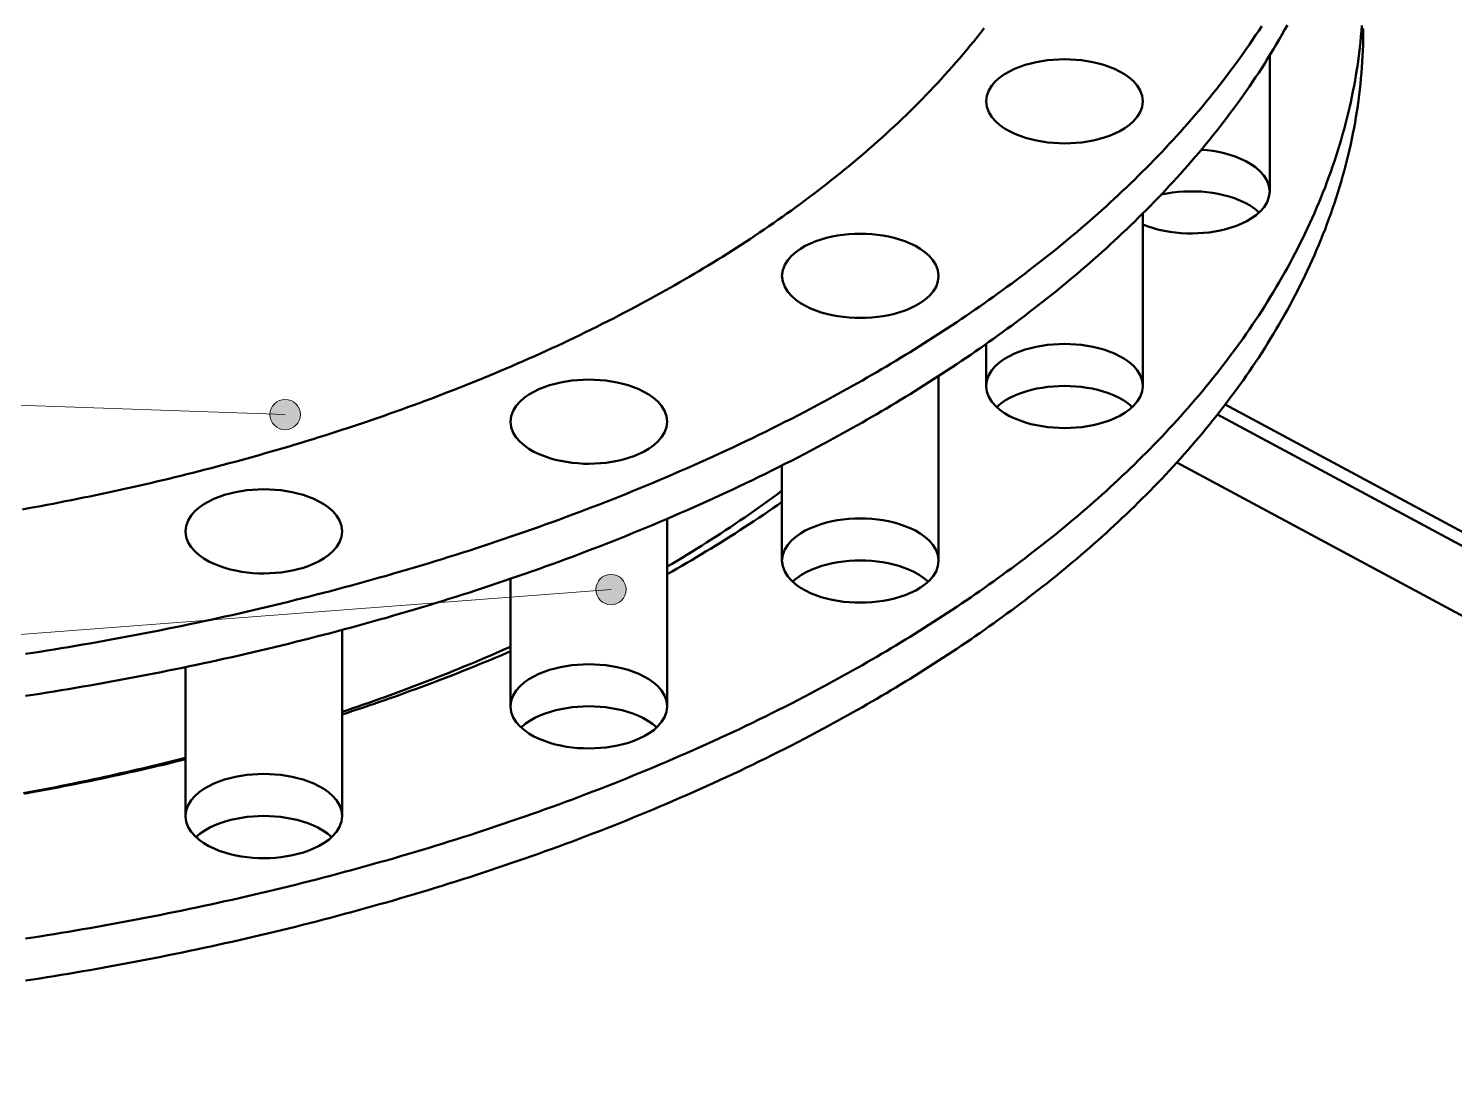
# Model space of a CAD drawing. Header units: millimetres. Extents: x 0 to 841, y 0 to 594.
# Drawn here: x 343.4 to 409.2, y 253.1 to 302 of the extents above; entities that cross this region are included whole.
import ezdxf

# ---------------------------------------------------------------- set-up
doc = ezdxf.new("R2010")
doc.units = ezdxf.units.MM
for name, color, linetype, lineweight in [('ACH', 7, 'CONTINUOUS', 13), ('COTA', 7, 'CONTINUOUS', 18), ('VIS', 7, 'CONTINUOUS', 50)]:
    doc.layers.add(name, color=color, linetype=linetype, lineweight=lineweight)

msp = doc.modelspace()

# ---------------------------------------------------------------- hatches: boundary and pattern name
at = {"layer": 'ACH'}
h = msp.add_hatch(color=7, dxfattribs=at)
h.dxf.hatch_style = 1
h.paths.add_polyline_path([(355.981, 284.252), (355.847, 284.664), (355.497, 284.918), (355.065, 284.918), (354.715, 284.664), (354.581, 284.252), (354.715, 283.841), (355.065, 283.587), (355.497, 283.587), (355.847, 283.841)])
h = msp.add_hatch(color=7, dxfattribs=at)
h.dxf.hatch_style = 1
h.paths.add_polyline_path([(371.007, 276.185), (370.873, 276.596), (370.523, 276.851), (370.091, 276.851), (369.741, 276.596), (369.607, 276.185), (369.741, 275.774), (370.091, 275.519), (370.523, 275.519), (370.873, 275.774)])

# ---------------------------------------------------------------- linework, layer by layer
at = {"layer": 'COTA'}
for p, q in [((355.281, 284.252), (73.998, 294.145)), ((370.307, 276.185), (73.988, 253.637))]:
    msp.add_line(p, q, dxfattribs=at)
for centre in [(355.281, 284.252), (370.307, 276.185)]:
    msp.add_circle(centre, 0.7, dxfattribs=at)
at = {"layer": 'VIS'}
for points in [[(371.69, 289.355), (371.914, 289.476), (372.139, 289.598), (372.363, 289.721), (372.586, 289.845), (372.809, 289.969), (373.032, 290.095), (373.254, 290.221), (373.476, 290.348), (373.697, 290.476), (373.917, 290.605), (374.138, 290.734), (374.357, 290.865), (374.576, 290.996), (374.795, 291.129), (375.013, 291.262), (375.23, 291.396), (375.447, 291.531), (375.664, 291.667), (375.88, 291.803), (376.095, 291.941), (376.309, 292.08), (376.523, 292.219), (376.737, 292.36), (376.95, 292.501), (377.162, 292.643), (377.374, 292.786), (377.584, 292.93), (377.795, 293.076), (378.004, 293.222), (378.213, 293.369), (378.422, 293.517), (378.629, 293.665), (378.836, 293.815), (379.042, 293.966), (379.248, 294.118), (379.452, 294.271), (379.656, 294.425), (379.86, 294.58), (380.062, 294.736), (380.264, 294.892), (380.465, 295.05), (380.665, 295.209), (380.864, 295.369), (381.062, 295.53), (381.26, 295.692), (381.456, 295.855), (381.652, 296.019), (381.847, 296.185), (382.041, 296.351), (382.234, 296.518), (382.426, 296.686), (382.618, 296.856), (382.808, 297.026), (382.997, 297.198), (383.185, 297.371), (383.373, 297.545), (383.559, 297.72), (383.744, 297.896), (383.928, 298.073), (384.111, 298.251), (384.293, 298.43), (384.474, 298.611), (384.653, 298.793), (384.832, 298.975), (385.009, 299.159), (385.185, 299.344), (385.36, 299.531), (385.534, 299.718), (385.706, 299.907), (385.877, 300.096), (386.047, 300.287), (386.216, 300.479), (386.383, 300.673), (386.549, 300.867), (386.713, 301.063), (386.876, 301.259), (387.037, 301.457), (387.198, 301.656), (387.356, 301.857), (387.513, 302.058)], [(371.69, 289.355), (371.914, 289.476), (372.139, 289.598), (372.363, 289.721), (372.586, 289.845), (372.809, 289.969), (373.032, 290.095), (373.254, 290.221), (373.476, 290.348), (373.697, 290.476), (373.917, 290.605), (374.138, 290.734), (374.357, 290.865), (374.576, 290.996), (374.795, 291.129), (375.013, 291.262), (375.23, 291.396), (375.447, 291.531), (375.664, 291.667), (375.88, 291.803), (376.095, 291.941), (376.309, 292.08), (376.523, 292.219), (376.737, 292.36), (376.95, 292.501), (377.162, 292.643), (377.374, 292.786), (377.584, 292.93), (377.795, 293.076), (378.004, 293.222), (378.213, 293.369), (378.422, 293.517), (378.629, 293.665), (378.836, 293.815), (379.042, 293.966), (379.248, 294.118), (379.452, 294.271), (379.656, 294.425), (379.86, 294.58), (380.062, 294.736), (380.264, 294.892), (380.465, 295.05), (380.665, 295.209), (380.864, 295.369), (381.062, 295.53), (381.26, 295.692), (381.456, 295.855), (381.652, 296.019), (381.847, 296.185), (382.041, 296.351), (382.234, 296.518), (382.426, 296.686), (382.618, 296.856), (382.808, 297.026), (382.997, 297.198), (383.185, 297.371), (383.373, 297.545), (383.559, 297.72), (383.744, 297.896), (383.928, 298.073), (384.111, 298.251), (384.293, 298.43), (384.474, 298.611), (384.653, 298.793), (384.832, 298.975), (385.009, 299.159), (385.185, 299.344), (385.36, 299.531), (385.534, 299.718), (385.706, 299.907), (385.877, 300.096), (386.047, 300.287), (386.216, 300.479), (386.383, 300.673), (386.549, 300.867), (386.713, 301.063), (386.876, 301.259), (387.037, 301.457), (387.198, 301.656), (387.356, 301.857), (387.513, 302.058)], [(380.104, 282.901), (380.33, 283.022), (380.555, 283.144), (380.779, 283.267), (381.004, 283.391), (381.228, 283.515), (381.451, 283.641), (381.674, 283.766), (381.897, 283.893), (382.119, 284.02), (382.341, 284.148), (382.563, 284.277), (382.784, 284.407), (383.004, 284.537), (383.224, 284.668), (383.444, 284.8), (383.663, 284.932), (383.882, 285.065), (384.1, 285.199), (384.318, 285.334), (384.535, 285.47), (384.752, 285.606), (384.969, 285.743), (385.185, 285.881), (385.4, 286.02), (385.615, 286.16), (385.829, 286.3), (386.043, 286.441), (386.256, 286.583), (386.469, 286.726), (386.681, 286.869), (386.893, 287.013), (387.104, 287.159), (387.314, 287.304), (387.524, 287.451), (387.734, 287.599), (387.942, 287.747), (388.15, 287.897), (388.358, 288.047), (388.565, 288.198), (388.771, 288.35), (388.977, 288.502), (389.182, 288.656), (389.386, 288.81), (389.59, 288.966), (389.793, 289.122), (389.996, 289.279), (390.197, 289.437), (390.398, 289.595), (390.599, 289.755), (390.798, 289.916), (390.997, 290.077), (391.195, 290.239), (391.393, 290.403), (391.589, 290.567), (391.785, 290.732), (391.98, 290.898), (392.175, 291.065), (392.368, 291.233), (392.561, 291.401), (392.753, 291.571), (392.944, 291.742), (393.134, 291.913), (393.323, 292.086), (393.512, 292.259), (393.7, 292.434), (393.886, 292.609), (394.072, 292.785), (394.257, 292.963), (394.441, 293.141), (394.624, 293.32), (394.806, 293.5), (394.987, 293.682), (395.167, 293.864), (395.346, 294.047), (395.524, 294.231), (395.701, 294.416), (395.877, 294.602), (396.052, 294.789), (396.226, 294.977), (396.399, 295.167), (396.571, 295.357), (396.741, 295.548), (396.911, 295.74), (397.079, 295.933), (397.246, 296.127), (397.412, 296.322), (397.577, 296.519), (397.74, 296.716), (397.902, 296.914), (398.063, 297.113), (398.223, 297.314), (398.381, 297.515), (398.538, 297.717), (398.694, 297.921), (398.849, 298.125), (399.002, 298.331), (399.153, 298.537), (399.303, 298.745), (399.452, 298.953), (399.599, 299.163), (399.745, 299.373), (399.89, 299.585), (400.032, 299.798), (400.174, 300.011), (400.313, 300.226), (400.452, 300.442), (400.588, 300.659), (400.723, 300.876), (400.856, 301.095), (400.988, 301.315), (401.118, 301.536), (401.246, 301.757), (401.372, 301.98), (401.497, 302.204)], [(380.104, 271.714), (380.33, 271.835), (380.555, 271.958), (380.779, 272.081), (381.004, 272.204), (381.228, 272.329), (381.451, 272.454), (381.674, 272.58), (381.897, 272.706), (382.119, 272.833), (382.341, 272.961), (382.563, 273.09), (382.784, 273.22), (383.004, 273.35), (383.224, 273.481), (383.444, 273.613), (383.663, 273.745), (383.882, 273.879), (384.1, 274.013), (384.318, 274.147), (384.535, 274.283), (384.752, 274.419), (384.969, 274.557), (385.185, 274.695), (385.4, 274.833), (385.615, 274.973), (385.829, 275.113), (386.043, 275.254), (386.256, 275.396), (386.469, 275.539), (386.681, 275.682), (386.893, 275.827), (387.104, 275.972), (387.314, 276.118), (387.524, 276.265), (387.734, 276.412), (387.942, 276.561), (388.15, 276.71), (388.358, 276.86), (388.565, 277.011), (388.771, 277.163), (388.977, 277.316), (389.182, 277.469), (389.386, 277.623), (389.59, 277.779), (389.793, 277.935), (389.996, 278.092), (390.197, 278.25), (390.398, 278.409), (390.599, 278.568), (390.798, 278.729), (390.997, 278.89), (391.195, 279.053), (391.393, 279.216), (391.589, 279.38), (391.785, 279.545), (391.98, 279.711), (392.175, 279.878), (392.368, 280.046), (392.561, 280.215), (392.753, 280.384), (392.944, 280.555), (393.134, 280.727), (393.323, 280.899), (393.512, 281.072), (393.7, 281.247), (393.886, 281.422), (394.072, 281.599), (394.257, 281.776), (394.441, 281.954), (394.624, 282.133), (394.806, 282.314), (394.987, 282.495), (395.167, 282.677), (395.346, 282.86), (395.524, 283.044), (395.701, 283.229), (395.877, 283.415), (396.052, 283.603), (396.226, 283.791), (396.399, 283.98), (396.571, 284.17), (396.741, 284.361), (396.911, 284.553), (397.079, 284.746), (397.246, 284.94), (397.412, 285.136), (397.577, 285.332), (397.74, 285.529), (397.902, 285.727), (398.063, 285.927), (398.223, 286.127), (398.381, 286.328), (398.538, 286.531), (398.694, 286.734), (398.849, 286.938), (399.002, 287.144), (399.153, 287.35), (399.303, 287.558), (399.452, 287.766), (399.599, 287.976), (399.745, 288.187), (399.89, 288.398), (400.032, 288.611), (400.174, 288.825), (400.313, 289.039), (400.452, 289.255), (400.588, 289.472), (400.723, 289.689), (400.856, 289.908), (400.988, 290.128), (401.118, 290.349), (401.246, 290.571), (401.372, 290.793), (401.497, 291.017), (401.62, 291.242), (401.741, 291.468), (401.86, 291.694), (401.978, 291.922), (402.093, 292.151), (402.207, 292.38), (402.318, 292.611), (402.428, 292.842), (402.536, 293.075), (402.642, 293.308), (402.745, 293.542), (402.847, 293.777), (402.947, 294.013), (403.044, 294.25), (403.14, 294.488), (403.233, 294.727), (403.324, 294.966), (403.413, 295.206), (403.5, 295.447), (403.584, 295.689), (403.667, 295.932), (403.746, 296.175), (403.824, 296.419), (403.9, 296.664), (403.973, 296.909), (404.043, 297.156), (404.112, 297.403), (404.177, 297.65), (404.241, 297.898), (404.302, 298.147), (404.361, 298.396), (404.417, 298.646), (404.47, 298.897), (404.521, 299.148), (404.57, 299.399), (404.616, 299.651), (404.66, 299.904), (404.701, 300.157), (404.739, 300.41), (404.775, 300.664), (404.808, 300.918), (404.839, 301.172), (404.866, 301.426), (404.892, 301.681), (404.914, 301.937), (404.934, 302.192)], [(380.104, 284.837), (380.33, 284.958), (380.555, 285.081), (380.779, 285.204), (381.004, 285.327), (381.228, 285.452), (381.451, 285.577), (381.674, 285.703), (381.897, 285.829), (382.119, 285.956), (382.341, 286.084), (382.563, 286.213), (382.784, 286.343), (383.004, 286.473), (383.224, 286.604), (383.444, 286.736), (383.663, 286.868), (383.882, 287.002), (384.1, 287.136), (384.318, 287.27), (384.535, 287.406), (384.752, 287.542), (384.969, 287.68), (385.185, 287.817), (385.4, 287.956), (385.615, 288.096), (385.829, 288.236), (386.043, 288.377), (386.256, 288.519), (386.469, 288.662), (386.681, 288.805), (386.893, 288.95), (387.104, 289.095), (387.314, 289.241), (387.524, 289.387), (387.734, 289.535), (387.942, 289.684), (388.15, 289.833), (388.358, 289.983), (388.565, 290.134), (388.771, 290.286), (388.977, 290.438), (389.182, 290.592), (389.386, 290.746), (389.59, 290.902), (389.793, 291.058), (389.996, 291.215), (390.197, 291.373), (390.398, 291.532), (390.599, 291.691), (390.798, 291.852), (390.997, 292.013), (391.195, 292.176), (391.393, 292.339), (391.589, 292.503), (391.785, 292.668), (391.98, 292.834), (392.175, 293.001), (392.368, 293.169), (392.561, 293.338), (392.753, 293.507), (392.944, 293.678), (393.134, 293.849), (393.323, 294.022), (393.512, 294.195), (393.7, 294.37), (393.886, 294.545), (394.072, 294.722), (394.257, 294.899), (394.441, 295.077), (394.624, 295.256), (394.806, 295.437), (394.987, 295.618), (395.167, 295.8), (395.346, 295.983), (395.524, 296.167), (395.701, 296.352), (395.877, 296.538), (396.052, 296.725), (396.226, 296.914), (396.399, 297.103), (396.571, 297.293), (396.741, 297.484), (396.911, 297.676), (397.079, 297.869), (397.246, 298.063), (397.412, 298.259), (397.577, 298.455), (397.74, 298.652), (397.902, 298.85), (398.063, 299.05), (398.223, 299.25), (398.381, 299.451), (398.538, 299.654), (398.694, 299.857), (398.849, 300.061), (399.002, 300.267), (399.153, 300.473), (399.303, 300.681), (399.452, 300.889), (399.599, 301.099), (399.745, 301.31), (399.89, 301.521), (400.032, 301.734), (400.174, 301.948), (400.313, 302.162)], [(380.104, 269.778), (380.33, 269.899), (380.555, 270.021), (380.779, 270.144), (381.004, 270.268), (381.228, 270.392), (381.451, 270.518), (381.674, 270.643), (381.897, 270.77), (382.119, 270.897), (382.341, 271.025), (382.563, 271.154), (382.784, 271.284), (383.004, 271.414), (383.224, 271.545), (383.444, 271.677), (383.663, 271.809), (383.882, 271.942), (384.1, 272.077), (384.318, 272.211), (384.535, 272.347), (384.752, 272.483), (384.969, 272.62), (385.185, 272.758), (385.4, 272.897), (385.615, 273.037), (385.829, 273.177), (386.043, 273.318), (386.256, 273.46), (386.469, 273.603), (386.681, 273.746), (386.893, 273.89), (387.104, 274.036), (387.314, 274.182), (387.524, 274.328), (387.734, 274.476), (387.942, 274.624), (388.15, 274.774), (388.358, 274.924), (388.565, 275.075), (388.771, 275.227), (388.977, 275.379), (389.182, 275.533), (389.386, 275.687), (389.59, 275.843), (389.793, 275.999), (389.996, 276.156), (390.197, 276.314), (390.398, 276.472), (390.599, 276.632), (390.798, 276.793), (390.997, 276.954), (391.195, 277.116), (391.393, 277.28), (391.589, 277.444), (391.785, 277.609), (391.98, 277.775), (392.175, 277.942), (392.368, 278.11), (392.561, 278.278), (392.753, 278.448), (392.944, 278.619), (393.134, 278.79), (393.323, 278.963), (393.512, 279.136), (393.7, 279.311), (393.886, 279.486), (394.072, 279.662), (394.257, 279.84), (394.441, 280.018), (394.624, 280.197), (394.806, 280.377), (394.987, 280.559), (395.167, 280.741), (395.346, 280.924), (395.524, 281.108), (395.701, 281.293), (395.877, 281.479), (396.052, 281.666), (396.226, 281.854), (396.399, 282.044), (396.571, 282.234), (396.741, 282.425), (396.911, 282.617), (397.079, 282.81), (397.246, 283.004), (397.412, 283.199), (397.577, 283.396), (397.74, 283.593), (397.902, 283.791), (398.063, 283.99), (398.223, 284.191), (398.381, 284.392), (398.538, 284.594), (398.694, 284.798), (398.849, 285.002), (399.002, 285.208), (399.153, 285.414), (399.303, 285.622), (399.452, 285.83), (399.599, 286.04), (399.745, 286.25), (399.89, 286.462), (400.032, 286.675), (400.174, 286.888), (400.313, 287.103), (400.452, 287.319), (400.588, 287.536), (400.723, 287.753), (400.856, 287.972), (400.988, 288.192), (401.118, 288.413), (401.246, 288.634), (401.372, 288.857), (401.497, 289.081), (401.62, 289.306), (401.741, 289.532), (401.86, 289.758), (401.978, 289.986), (402.093, 290.215), (402.207, 290.444), (402.318, 290.675), (402.428, 290.906), (402.536, 291.139), (402.642, 291.372), (402.745, 291.606), (402.847, 291.841), (402.947, 292.077), (403.044, 292.314), (403.14, 292.552), (403.233, 292.79), (403.324, 293.03), (403.413, 293.27), (403.5, 293.511), (403.584, 293.753), (403.667, 293.995), (403.746, 294.239), (403.824, 294.483), (403.9, 294.728), (403.973, 294.973), (404.043, 295.219), (404.112, 295.466), (404.177, 295.714), (404.241, 295.962), (404.302, 296.211), (404.361, 296.46), (404.417, 296.71), (404.47, 296.961), (404.521, 297.212), (404.57, 297.463), (404.616, 297.715), (404.66, 297.968), (404.701, 298.22), (404.739, 298.474), (404.775, 298.727), (404.808, 298.981), (404.839, 299.236), (404.866, 299.49), (404.892, 299.745), (404.914, 300), (404.934, 300.256), (404.952, 300.511), (404.967, 300.767), (404.979, 301.023), (404.988, 301.279), (404.995, 301.535), (404.999, 301.791), (405, 302.047)], [(387.609, 298.692), (387.642, 298.951), (387.734, 299.197), (387.872, 299.419), (388.045, 299.616), (388.242, 299.789), (388.457, 299.94), (388.683, 300.072), (388.919, 300.186), (389.162, 300.285), (389.411, 300.37), (389.663, 300.441), (389.919, 300.501), (390.177, 300.548), (390.436, 300.585), (390.697, 300.611), (390.959, 300.626), (391.222, 300.631), (391.484, 300.626), (391.746, 300.611), (392.007, 300.585), (392.267, 300.548), (392.525, 300.501), (392.78, 300.441), (393.033, 300.37), (393.281, 300.285), (393.524, 300.186), (393.76, 300.072), (393.987, 299.94), (394.201, 299.789), (394.398, 299.616), (394.571, 299.419), (394.71, 299.197), (394.802, 298.951), (394.834, 298.692)], [(394.834, 298.692), (394.802, 298.951), (394.71, 299.197), (394.571, 299.419), (394.398, 299.616), (394.201, 299.789), (393.987, 299.94), (393.76, 300.072), (393.524, 300.186), (393.281, 300.285), (393.033, 300.37), (392.78, 300.441), (392.525, 300.501), (392.267, 300.548), (392.007, 300.585), (391.746, 300.611), (391.484, 300.626), (391.222, 300.631), (390.959, 300.626), (390.697, 300.611), (390.436, 300.585), (390.177, 300.548), (389.919, 300.501), (389.663, 300.441), (389.411, 300.37), (389.162, 300.285), (388.919, 300.186), (388.683, 300.072), (388.457, 299.94), (388.242, 299.789), (388.045, 299.616), (387.872, 299.419), (387.734, 299.197), (387.642, 298.951), (387.609, 298.692)], [(400.681, 300.807), (400.681, 294.539)], [(393.776, 297.32), (393.54, 297.204), (393.297, 297.104), (393.048, 297.018), (392.795, 296.946), (392.539, 296.886), (392.281, 296.837), (392.02, 296.8), (391.759, 296.774), (391.496, 296.758), (391.233, 296.752), (390.97, 296.757), (390.708, 296.772), (390.446, 296.797), (390.185, 296.834), (389.927, 296.881), (389.67, 296.94), (389.417, 297.012), (389.168, 297.096), (388.924, 297.195), (388.688, 297.309), (388.46, 297.441), (388.245, 297.593), (388.047, 297.766), (387.874, 297.963), (387.734, 298.186), (387.642, 298.431), (387.609, 298.692)], [(387.609, 298.692), (387.642, 298.431), (387.734, 298.186), (387.874, 297.963), (388.047, 297.766), (388.245, 297.593), (388.46, 297.441), (388.688, 297.309), (388.924, 297.195), (389.168, 297.096), (389.417, 297.012), (389.67, 296.94), (389.927, 296.881), (390.185, 296.834), (390.446, 296.797), (390.708, 296.772), (390.97, 296.757), (391.233, 296.752), (391.496, 296.758), (391.759, 296.774), (392.02, 296.8), (392.281, 296.837), (392.539, 296.886), (392.795, 296.946), (393.048, 297.018), (393.297, 297.104), (393.54, 297.204), (393.776, 297.32)], [(394.834, 298.692), (394.802, 298.435), (394.712, 298.192), (394.575, 297.971), (394.405, 297.775), (394.211, 297.603), (394, 297.452), (393.776, 297.32)], [(393.776, 297.32), (394, 297.452), (394.211, 297.603), (394.405, 297.775), (394.575, 297.971), (394.712, 298.192), (394.802, 298.435), (394.834, 298.692)], [(394.834, 298.692), (394.834, 298.692)], [(397.53, 296.463), (397.796, 296.439), (398.06, 296.404), (398.322, 296.358), (398.582, 296.3), (398.839, 296.23), (399.092, 296.146), (399.34, 296.047), (399.581, 295.933), (399.812, 295.801), (400.031, 295.649), (400.232, 295.475), (400.41, 295.276), (400.552, 295.052), (400.647, 294.803), (400.681, 294.539)], [(395.68, 294.394), (395.939, 294.446), (396.199, 294.486), (396.461, 294.515), (396.724, 294.534), (396.988, 294.542), (397.251, 294.54), (397.515, 294.528), (397.777, 294.505), (398.039, 294.471), (398.299, 294.427), (398.556, 294.37), (398.811, 294.302), (399.062, 294.221), (399.307, 294.125), (399.546, 294.014), (399.777, 293.886), (399.996, 293.74), (400.198, 293.571)], [(400.681, 294.539), (400.649, 294.282), (400.558, 294.039), (400.422, 293.819), (400.252, 293.623), (400.058, 293.45), (399.846, 293.3), (399.622, 293.168)], [(394.834, 293.528), (394.834, 285.569)], [(399.622, 293.168), (399.39, 293.053), (399.15, 292.954), (398.905, 292.869), (398.656, 292.797), (398.403, 292.737), (398.149, 292.689), (397.892, 292.651), (397.634, 292.624), (397.375, 292.607), (397.116, 292.6), (396.857, 292.603), (396.597, 292.616), (396.339, 292.64), (396.082, 292.673), (395.826, 292.718), (395.573, 292.774), (395.323, 292.841), (395.076, 292.921), (394.834, 293.015)], [(378.191, 290.645), (378.224, 290.904), (378.316, 291.149), (378.455, 291.372), (378.628, 291.569), (378.825, 291.742), (379.039, 291.893), (379.266, 292.025), (379.502, 292.139), (379.745, 292.238), (379.993, 292.323), (380.245, 292.394), (380.501, 292.454), (380.759, 292.501), (381.019, 292.538), (381.28, 292.564), (381.541, 292.579), (381.804, 292.584), (382.066, 292.579), (382.328, 292.564), (382.589, 292.538), (382.849, 292.501), (383.107, 292.454), (383.362, 292.394), (383.615, 292.323), (383.863, 292.238), (384.106, 292.139), (384.342, 292.025), (384.569, 291.893), (384.783, 291.742), (384.98, 291.569), (385.153, 291.372), (385.292, 291.149), (385.384, 290.904), (385.416, 290.645)], [(385.416, 290.645), (385.384, 290.904), (385.292, 291.149), (385.153, 291.372), (384.98, 291.569), (384.783, 291.742), (384.569, 291.893), (384.342, 292.025), (384.106, 292.139), (383.863, 292.238), (383.615, 292.323), (383.362, 292.394), (383.107, 292.454), (382.849, 292.501), (382.589, 292.538), (382.328, 292.564), (382.066, 292.579), (381.804, 292.584), (381.541, 292.579), (381.28, 292.564), (381.019, 292.538), (380.759, 292.501), (380.501, 292.454), (380.245, 292.394), (379.993, 292.323), (379.745, 292.238), (379.502, 292.139), (379.266, 292.025), (379.039, 291.893), (378.825, 291.742), (378.628, 291.569), (378.455, 291.372), (378.316, 291.149), (378.224, 290.904), (378.191, 290.645)], [(384.358, 289.273), (384.122, 289.157), (383.879, 289.057), (383.63, 288.971), (383.378, 288.899), (383.121, 288.839), (382.863, 288.79), (382.603, 288.753), (382.341, 288.727), (382.078, 288.711), (381.815, 288.705), (381.552, 288.71), (381.29, 288.725), (381.028, 288.75), (380.767, 288.787), (380.509, 288.834), (380.252, 288.893), (379.999, 288.964), (379.75, 289.049), (379.507, 289.148), (379.27, 289.262), (379.042, 289.394), (378.827, 289.545), (378.63, 289.719), (378.456, 289.916), (378.316, 290.139), (378.224, 290.384), (378.191, 290.645)], [(378.191, 290.645), (378.224, 290.384), (378.316, 290.139), (378.456, 289.916), (378.63, 289.719), (378.827, 289.545), (379.042, 289.394), (379.27, 289.262), (379.507, 289.148), (379.75, 289.049), (379.999, 288.964), (380.252, 288.893), (380.509, 288.834), (380.767, 288.787), (381.028, 288.75), (381.29, 288.725), (381.552, 288.71), (381.815, 288.705), (382.078, 288.711), (382.341, 288.727), (382.603, 288.753), (382.863, 288.79), (383.121, 288.839), (383.378, 288.899), (383.63, 288.971), (383.879, 289.057), (384.122, 289.157), (384.358, 289.273)], [(385.416, 290.645), (385.384, 290.387), (385.294, 290.144), (385.158, 289.924), (384.987, 289.728), (384.793, 289.556), (384.582, 289.405), (384.358, 289.273)], [(384.358, 289.273), (384.582, 289.405), (384.793, 289.556), (384.987, 289.728), (385.158, 289.924), (385.294, 290.144), (385.384, 290.387), (385.416, 290.645)], [(385.416, 290.645), (385.416, 290.645)], [(343.163, 279.882), (343.446, 279.933), (343.729, 279.985), (344.012, 280.037), (344.294, 280.09), (344.576, 280.144), (344.859, 280.198), (345.141, 280.254), (345.423, 280.309), (345.704, 280.366), (345.986, 280.423), (346.268, 280.481), (346.549, 280.539), (346.83, 280.599), (347.111, 280.659), (347.392, 280.719), (347.673, 280.78), (347.954, 280.842), (348.234, 280.905), (348.515, 280.969), (348.795, 281.033), (349.075, 281.097), (349.355, 281.163), (349.634, 281.229), (349.914, 281.296), (350.193, 281.364), (350.473, 281.432), (350.752, 281.501), (351.03, 281.571), (351.309, 281.641), (351.587, 281.713), (351.866, 281.785), (352.144, 281.857), (352.422, 281.931), (352.699, 282.005), (352.977, 282.08), (353.254, 282.156), (353.531, 282.232), (353.808, 282.309), (354.085, 282.387), (354.361, 282.466), (354.638, 282.545), (354.914, 282.625), (355.189, 282.706), (355.465, 282.788), (355.74, 282.87), (356.015, 282.953), (356.29, 283.037), (356.565, 283.122), (356.839, 283.208), (357.113, 283.294), (357.387, 283.381), (357.661, 283.469), (357.934, 283.558), (358.208, 283.647), (358.481, 283.737), (358.753, 283.828), (359.025, 283.92), (359.298, 284.013), (359.569, 284.106), (359.841, 284.201), (360.112, 284.296), (360.383, 284.392), (360.654, 284.489), (360.924, 284.586), (361.194, 284.685), (361.464, 284.784), (361.733, 284.884), (362.002, 284.985), (362.271, 285.087), (362.54, 285.189), (362.808, 285.293), (363.076, 285.397), (363.343, 285.503), (363.61, 285.609), (363.877, 285.716), (364.143, 285.824), (364.409, 285.932), (364.675, 286.042), (364.94, 286.152), (365.205, 286.264), (365.47, 286.376), (365.734, 286.489), (365.998, 286.603), (366.261, 286.718), (366.524, 286.834), (366.787, 286.951), (367.049, 287.069), (367.311, 287.188), (367.572, 287.308), (367.833, 287.428), (368.094, 287.55), (368.354, 287.672), (368.613, 287.796), (368.872, 287.92), (369.131, 288.046), (369.389, 288.172), (369.647, 288.299), (369.904, 288.428), (370.16, 288.557), (370.417, 288.688), (370.672, 288.819), (370.927, 288.951), (371.182, 289.085), (371.436, 289.219), (371.69, 289.355)], [(343.163, 279.882), (343.446, 279.933), (343.729, 279.985), (344.012, 280.037), (344.294, 280.09), (344.576, 280.144), (344.859, 280.198), (345.141, 280.254), (345.423, 280.309), (345.704, 280.366), (345.986, 280.423), (346.268, 280.481), (346.549, 280.539), (346.83, 280.599), (347.111, 280.659), (347.392, 280.719), (347.673, 280.78), (347.954, 280.842), (348.234, 280.905), (348.515, 280.969), (348.795, 281.033), (349.075, 281.097), (349.355, 281.163), (349.634, 281.229), (349.914, 281.296), (350.193, 281.364), (350.473, 281.432), (350.752, 281.501), (351.03, 281.571), (351.309, 281.641), (351.587, 281.713), (351.866, 281.785), (352.144, 281.857), (352.422, 281.931), (352.699, 282.005), (352.977, 282.08), (353.254, 282.156), (353.531, 282.232), (353.808, 282.309), (354.085, 282.387), (354.361, 282.466), (354.638, 282.545), (354.914, 282.625), (355.189, 282.706), (355.465, 282.788), (355.74, 282.87), (356.015, 282.953), (356.29, 283.037), (356.565, 283.122), (356.839, 283.208), (357.113, 283.294), (357.387, 283.381), (357.661, 283.469), (357.934, 283.558), (358.208, 283.647), (358.481, 283.737), (358.753, 283.828), (359.025, 283.92), (359.298, 284.013), (359.569, 284.106), (359.841, 284.201), (360.112, 284.296), (360.383, 284.392), (360.654, 284.489), (360.924, 284.586), (361.194, 284.685), (361.464, 284.784), (361.733, 284.884), (362.002, 284.985), (362.271, 285.087), (362.54, 285.189), (362.808, 285.293), (363.076, 285.397), (363.343, 285.503), (363.61, 285.609), (363.877, 285.716), (364.143, 285.824), (364.409, 285.932), (364.675, 286.042), (364.94, 286.152), (365.205, 286.264), (365.47, 286.376), (365.734, 286.489), (365.998, 286.603), (366.261, 286.718), (366.524, 286.834), (366.787, 286.951), (367.049, 287.069), (367.311, 287.188), (367.572, 287.308), (367.833, 287.428), (368.094, 287.55), (368.354, 287.672), (368.613, 287.796), (368.872, 287.92), (369.131, 288.046), (369.389, 288.172), (369.647, 288.299), (369.904, 288.428), (370.16, 288.557), (370.417, 288.688), (370.672, 288.819), (370.927, 288.951), (371.182, 289.085), (371.436, 289.219), (371.69, 289.355)], [(387.609, 287.511), (387.609, 285.569)], [(387.609, 285.569), (387.642, 285.828), (387.734, 286.074), (387.872, 286.296), (388.045, 286.493), (388.242, 286.666), (388.457, 286.817), (388.683, 286.949), (388.919, 287.063), (389.162, 287.162), (389.411, 287.247), (389.663, 287.319), (389.919, 287.378), (390.177, 287.425), (390.436, 287.462), (390.697, 287.488), (390.959, 287.503), (391.222, 287.508), (391.484, 287.503), (391.746, 287.488), (392.007, 287.462), (392.267, 287.425), (392.525, 287.378), (392.78, 287.319), (393.033, 287.247), (393.281, 287.162), (393.524, 287.063), (393.76, 286.949), (393.987, 286.817), (394.201, 286.666), (394.398, 286.493), (394.571, 286.296), (394.71, 286.074), (394.802, 285.828), (394.834, 285.569)], [(365.674, 283.924), (365.707, 284.184), (365.799, 284.429), (365.938, 284.651), (366.111, 284.848), (366.308, 285.021), (366.522, 285.173), (366.749, 285.304), (366.985, 285.419), (367.228, 285.518), (367.476, 285.603), (367.728, 285.674), (367.984, 285.733), (368.242, 285.781), (368.502, 285.817), (368.763, 285.843), (369.025, 285.859), (369.287, 285.864), (369.549, 285.859), (369.811, 285.843), (370.072, 285.817), (370.332, 285.781), (370.59, 285.733), (370.845, 285.674), (371.098, 285.603), (371.346, 285.518), (371.589, 285.419), (371.825, 285.304), (372.052, 285.173), (372.266, 285.021), (372.463, 284.848), (372.636, 284.651), (372.775, 284.429), (372.867, 284.184), (372.899, 283.924)], [(372.899, 283.924), (372.867, 284.184), (372.775, 284.429), (372.636, 284.651), (372.463, 284.848), (372.266, 285.021), (372.052, 285.173), (371.825, 285.304), (371.589, 285.419), (371.346, 285.518), (371.098, 285.603), (370.845, 285.674), (370.59, 285.733), (370.332, 285.781), (370.072, 285.817), (369.811, 285.843), (369.549, 285.859), (369.287, 285.864), (369.025, 285.859), (368.763, 285.843), (368.502, 285.817), (368.242, 285.781), (367.984, 285.733), (367.728, 285.674), (367.476, 285.603), (367.228, 285.518), (366.985, 285.419), (366.749, 285.304), (366.522, 285.173), (366.308, 285.021), (366.111, 284.848), (365.938, 284.651), (365.799, 284.429), (365.707, 284.184), (365.674, 283.924)], [(385.416, 286.031), (385.416, 277.522)], [(393.776, 284.197), (393.54, 284.081), (393.297, 283.981), (393.048, 283.895), (392.795, 283.823), (392.539, 283.763), (392.281, 283.714), (392.02, 283.677), (391.759, 283.651), (391.496, 283.635), (391.233, 283.629), (390.97, 283.634), (390.708, 283.649), (390.446, 283.675), (390.185, 283.711), (389.927, 283.758), (389.67, 283.817), (389.417, 283.889), (389.168, 283.973), (388.924, 284.072), (388.688, 284.186), (388.46, 284.318), (388.245, 284.47), (388.047, 284.643), (387.874, 284.84), (387.734, 285.063), (387.642, 285.308), (387.609, 285.569)], [(388.091, 284.601), (388.289, 284.765), (388.502, 284.909), (388.727, 285.035), (388.96, 285.145), (389.199, 285.24), (389.443, 285.321), (389.691, 285.39), (389.943, 285.447), (390.196, 285.492), (390.451, 285.527), (390.707, 285.552), (390.964, 285.567), (391.222, 285.572), (391.479, 285.567), (391.736, 285.552), (391.992, 285.527), (392.247, 285.492), (392.501, 285.447), (392.752, 285.39), (393, 285.321), (393.244, 285.24), (393.483, 285.145), (393.716, 285.035), (393.941, 284.909), (394.154, 284.765), (394.352, 284.601)], [(394.834, 285.569), (394.802, 285.312), (394.712, 285.069), (394.575, 284.848), (394.405, 284.652), (394.211, 284.48), (394, 284.329), (393.776, 284.197)], [(343.308, 273.22), (343.638, 273.271), (343.968, 273.322), (344.298, 273.375), (344.628, 273.428), (344.958, 273.482), (345.288, 273.537), (345.617, 273.592), (345.947, 273.649), (346.276, 273.706), (346.605, 273.763), (346.934, 273.822), (347.263, 273.881), (347.592, 273.942), (347.92, 274.003), (348.249, 274.064), (348.577, 274.127), (348.905, 274.19), (349.233, 274.254), (349.561, 274.319), (349.889, 274.385), (350.216, 274.451), (350.544, 274.519), (350.871, 274.587), (351.198, 274.655), (351.525, 274.725), (351.852, 274.796), (352.178, 274.867), (352.505, 274.939), (352.831, 275.012), (353.157, 275.086), (353.482, 275.16), (353.808, 275.235), (354.133, 275.312), (354.459, 275.389), (354.784, 275.466), (355.109, 275.545), (355.433, 275.625), (355.758, 275.705), (356.082, 275.786), (356.406, 275.868), (356.73, 275.951), (357.053, 276.035), (357.377, 276.119), (357.7, 276.205), (358.023, 276.291), (358.345, 276.378), (358.668, 276.466), (358.99, 276.555), (359.312, 276.644), (359.634, 276.735), (359.955, 276.826), (360.276, 276.919), (360.597, 277.012), (360.918, 277.106), (361.238, 277.201), (361.558, 277.297), (361.878, 277.394), (362.198, 277.491), (362.517, 277.59), (362.836, 277.689), (363.155, 277.79), (363.474, 277.891), (363.792, 277.993), (364.11, 278.096), (364.427, 278.2), (364.745, 278.305), (365.062, 278.411), (365.378, 278.518), (365.695, 278.626), (366.011, 278.734), (366.327, 278.844), (366.642, 278.955), (366.957, 279.066), (367.272, 279.179), (367.586, 279.292), (367.9, 279.407), (368.214, 279.522), (368.527, 279.639), (368.84, 279.756), (369.153, 279.874), (369.465, 279.994), (369.776, 280.114), (370.088, 280.235), (370.399, 280.358), (370.709, 280.481), (371.02, 280.606), (371.329, 280.731), (371.639, 280.857), (371.948, 280.985), (372.256, 281.113), (372.564, 281.243), (372.872, 281.373), (373.179, 281.505), (373.486, 281.638), (373.792, 281.772), (374.098, 281.906), (374.403, 282.042), (374.708, 282.179), (375.013, 282.317), (375.317, 282.457), (375.62, 282.597), (375.923, 282.738), (376.225, 282.881), (376.527, 283.024), (376.828, 283.169), (377.129, 283.315), (377.429, 283.462), (377.729, 283.61), (378.028, 283.759), (378.326, 283.91), (378.624, 284.061), (378.921, 284.214), (379.218, 284.368), (379.514, 284.523), (379.809, 284.679), (380.104, 284.837)], [(398.277, 284.259), (473.265, 243.998)], [(398.631, 284.714), (473.866, 244.321)], [(371.841, 282.553), (371.605, 282.437), (371.362, 282.337), (371.113, 282.251), (370.861, 282.178), (370.605, 282.118), (370.346, 282.07), (370.086, 282.033), (369.824, 282.006), (369.561, 281.99), (369.298, 281.985), (369.035, 281.989), (368.773, 282.005), (368.511, 282.03), (368.251, 282.066), (367.992, 282.114), (367.736, 282.173), (367.482, 282.244), (367.233, 282.329), (366.99, 282.427), (366.753, 282.542), (366.525, 282.674), (366.31, 282.825), (366.113, 282.998), (365.939, 283.196), (365.799, 283.418), (365.707, 283.664), (365.674, 283.924)], [(365.674, 283.924), (365.707, 283.664), (365.799, 283.418), (365.939, 283.196), (366.113, 282.998), (366.31, 282.825), (366.525, 282.674), (366.753, 282.542), (366.99, 282.427), (367.233, 282.329), (367.482, 282.244), (367.736, 282.173), (367.992, 282.114), (368.251, 282.066), (368.511, 282.03), (368.773, 282.005), (369.035, 281.989), (369.298, 281.985), (369.561, 281.99), (369.824, 282.006), (370.086, 282.033), (370.346, 282.07), (370.605, 282.118), (370.861, 282.178), (371.113, 282.251), (371.362, 282.337), (371.605, 282.437), (371.841, 282.553)], [(365.674, 283.924), (365.674, 283.924)], [(372.899, 283.924), (372.867, 283.667), (372.777, 283.424), (372.641, 283.204), (372.471, 283.008), (372.276, 282.835), (372.065, 282.685), (371.841, 282.553)], [(371.841, 282.553), (372.065, 282.685), (372.276, 282.835), (372.471, 283.008), (372.641, 283.204), (372.777, 283.424), (372.867, 283.667), (372.899, 283.924)], [(372.899, 283.924), (372.899, 283.924)], [(343.308, 271.283), (343.638, 271.334), (343.968, 271.386), (344.298, 271.439), (344.628, 271.492), (344.958, 271.546), (345.288, 271.601), (345.617, 271.656), (345.947, 271.712), (346.276, 271.769), (346.605, 271.827), (346.934, 271.886), (347.263, 271.945), (347.592, 272.005), (347.92, 272.066), (348.249, 272.128), (348.577, 272.191), (348.905, 272.254), (349.233, 272.318), (349.561, 272.383), (349.889, 272.449), (350.216, 272.515), (350.544, 272.582), (350.871, 272.65), (351.198, 272.719), (351.525, 272.789), (351.852, 272.859), (352.178, 272.931), (352.505, 273.003), (352.831, 273.076), (353.157, 273.149), (353.482, 273.224), (353.808, 273.299), (354.133, 273.375), (354.459, 273.452), (354.784, 273.53), (355.109, 273.609), (355.433, 273.688), (355.758, 273.769), (356.082, 273.85), (356.406, 273.932), (356.73, 274.015), (357.053, 274.098), (357.377, 274.183), (357.7, 274.268), (358.023, 274.355), (358.345, 274.442), (358.668, 274.53), (358.99, 274.619), (359.312, 274.708), (359.634, 274.799), (359.955, 274.89), (360.276, 274.983), (360.597, 275.076), (360.918, 275.17), (361.238, 275.265), (361.558, 275.361), (361.878, 275.457), (362.198, 275.555), (362.517, 275.654), (362.836, 275.753), (363.155, 275.853), (363.474, 275.955), (363.792, 276.057), (364.11, 276.16), (364.427, 276.264), (364.745, 276.369), (365.062, 276.475), (365.378, 276.582), (365.695, 276.69), (366.011, 276.798), (366.327, 276.908), (366.642, 277.019), (366.957, 277.13), (367.272, 277.243), (367.586, 277.356), (367.9, 277.471), (368.214, 277.586), (368.527, 277.702), (368.84, 277.82), (369.153, 277.938), (369.465, 278.057), (369.776, 278.178), (370.088, 278.299), (370.399, 278.422), (370.709, 278.545), (371.02, 278.669), (371.329, 278.795), (371.639, 278.921), (371.948, 279.049), (372.256, 279.177), (372.564, 279.307), (372.872, 279.437), (373.179, 279.569), (373.486, 279.702), (373.792, 279.835), (374.098, 279.97), (374.403, 280.106), (374.708, 280.243), (375.013, 280.381), (375.317, 280.52), (375.62, 280.661), (375.923, 280.802), (376.225, 280.945), (376.527, 281.088), (376.828, 281.233), (377.129, 281.379), (377.429, 281.526), (377.729, 281.674), (378.028, 281.823), (378.326, 281.974), (378.624, 282.125), (378.921, 282.278), (379.218, 282.432), (379.514, 282.587), (379.809, 282.743), (380.104, 282.901)], [(378.191, 281.905), (378.191, 277.522)], [(396.397, 282.041), (419.377, 269.703)], [(350.686, 278.868), (350.719, 279.128), (350.811, 279.373), (350.949, 279.595), (351.122, 279.792), (351.319, 279.965), (351.534, 280.116), (351.76, 280.248), (351.996, 280.363), (352.239, 280.461), (352.488, 280.546), (352.74, 280.618), (352.996, 280.677), (353.253, 280.725), (353.513, 280.761), (353.774, 280.787), (354.036, 280.802), (354.299, 280.807), (354.561, 280.802), (354.823, 280.787), (355.084, 280.761), (355.344, 280.725), (355.602, 280.677), (355.857, 280.618), (356.109, 280.546), (356.358, 280.461), (356.601, 280.363), (356.837, 280.248), (357.063, 280.116), (357.278, 279.965), (357.475, 279.792), (357.648, 279.595), (357.787, 279.373), (357.878, 279.128), (357.911, 278.868)], [(357.911, 278.868), (357.878, 279.128), (357.787, 279.373), (357.648, 279.595), (357.475, 279.792), (357.278, 279.965), (357.063, 280.116), (356.837, 280.248), (356.601, 280.363), (356.358, 280.461), (356.109, 280.546), (355.857, 280.618), (355.602, 280.677), (355.344, 280.725), (355.084, 280.761), (354.823, 280.787), (354.561, 280.802), (354.299, 280.807), (354.036, 280.802), (353.774, 280.787), (353.513, 280.761), (353.253, 280.725), (352.996, 280.677), (352.74, 280.618), (352.488, 280.546), (352.239, 280.461), (351.996, 280.363), (351.76, 280.248), (351.534, 280.116), (351.319, 279.965), (351.122, 279.792), (350.949, 279.595), (350.811, 279.373), (350.719, 279.128), (350.686, 278.868)], [(372.899, 277.245), (373.127, 277.379), (373.354, 277.515), (373.581, 277.651), (373.807, 277.789), (374.033, 277.927), (374.257, 278.066), (374.482, 278.206), (374.705, 278.348), (374.928, 278.49), (375.151, 278.633), (375.373, 278.777), (375.594, 278.923), (375.814, 279.069), (376.034, 279.216), (376.253, 279.364), (376.471, 279.514), (376.689, 279.664), (376.906, 279.816), (377.122, 279.968), (377.337, 280.121), (377.552, 280.276), (377.766, 280.432), (377.979, 280.588), (378.191, 280.746)], [(372.899, 276.897), (373.126, 277.025), (373.353, 277.154), (373.579, 277.284), (373.804, 277.415), (374.029, 277.547), (374.253, 277.68), (374.477, 277.814), (374.7, 277.948), (374.923, 278.084), (375.145, 278.22), (375.367, 278.358), (375.588, 278.496), (375.808, 278.635), (376.028, 278.775), (376.247, 278.916), (376.466, 279.059), (376.684, 279.202), (376.901, 279.346), (377.118, 279.49), (377.334, 279.636), (377.549, 279.783), (377.764, 279.931), (377.978, 280.08), (378.191, 280.23)], [(356.853, 277.496), (356.617, 277.381), (356.374, 277.28), (356.125, 277.195), (355.872, 277.122), (355.616, 277.062), (355.358, 277.014), (355.097, 276.976), (354.836, 276.95), (354.573, 276.934), (354.31, 276.928), (354.047, 276.933), (353.785, 276.948), (353.523, 276.974), (353.262, 277.01), (353.004, 277.057), (352.747, 277.116), (352.494, 277.188), (352.245, 277.272), (352.001, 277.371), (351.765, 277.486), (351.537, 277.617), (351.322, 277.769), (351.124, 277.942), (350.951, 278.139), (350.811, 278.362), (350.719, 278.608), (350.686, 278.868)], [(350.686, 278.868), (350.719, 278.608), (350.811, 278.362), (350.951, 278.139), (351.124, 277.942), (351.322, 277.769), (351.537, 277.617), (351.765, 277.486), (352.001, 277.371), (352.245, 277.272), (352.494, 277.188), (352.747, 277.116), (353.004, 277.057), (353.262, 277.01), (353.523, 276.974), (353.785, 276.948), (354.047, 276.933), (354.31, 276.928), (354.573, 276.934), (354.836, 276.95), (355.097, 276.976), (355.358, 277.014), (355.616, 277.062), (355.872, 277.122), (356.125, 277.195), (356.374, 277.28), (356.617, 277.381), (356.853, 277.496)], [(357.911, 278.868), (357.879, 278.611), (357.789, 278.368), (357.652, 278.147), (357.482, 277.951), (357.288, 277.779), (357.077, 277.628), (356.853, 277.496)], [(356.853, 277.496), (357.077, 277.628), (357.288, 277.779), (357.482, 277.951), (357.652, 278.147), (357.789, 278.368), (357.879, 278.611), (357.911, 278.868)], [(372.899, 279.449), (372.899, 270.801)], [(378.191, 277.522), (378.224, 277.781), (378.316, 278.026), (378.455, 278.249), (378.628, 278.446), (378.825, 278.619), (379.039, 278.77), (379.266, 278.902), (379.502, 279.016), (379.745, 279.115), (379.993, 279.2), (380.245, 279.271), (380.501, 279.331), (380.759, 279.378), (381.019, 279.415), (381.28, 279.441), (381.541, 279.456), (381.804, 279.461), (382.066, 279.456), (382.328, 279.441), (382.589, 279.415), (382.849, 279.378), (383.107, 279.331), (383.362, 279.271), (383.615, 279.2), (383.863, 279.115), (384.106, 279.016), (384.342, 278.902), (384.569, 278.77), (384.783, 278.619), (384.98, 278.446), (385.153, 278.249), (385.292, 278.026), (385.384, 277.781), (385.416, 277.522)], [(384.358, 276.15), (384.122, 276.034), (383.879, 275.934), (383.63, 275.848), (383.378, 275.776), (383.121, 275.716), (382.863, 275.667), (382.603, 275.63), (382.341, 275.604), (382.078, 275.588), (381.815, 275.582), (381.552, 275.587), (381.29, 275.602), (381.028, 275.627), (380.767, 275.664), (380.509, 275.711), (380.252, 275.77), (379.999, 275.841), (379.75, 275.926), (379.507, 276.025), (379.27, 276.139), (379.042, 276.271), (378.827, 276.423), (378.63, 276.596), (378.456, 276.793), (378.316, 277.016), (378.224, 277.261), (378.191, 277.522)], [(378.673, 276.554), (378.871, 276.718), (379.085, 276.862), (379.309, 276.988), (379.542, 277.098), (379.781, 277.193), (380.026, 277.274), (380.274, 277.342), (380.525, 277.399), (380.778, 277.445), (381.033, 277.48), (381.289, 277.505), (381.546, 277.52), (381.804, 277.525), (382.061, 277.52), (382.318, 277.505), (382.574, 277.48), (382.829, 277.445), (383.083, 277.399), (383.334, 277.342), (383.582, 277.274), (383.826, 277.193), (384.066, 277.098), (384.299, 276.988), (384.523, 276.862), (384.736, 276.718), (384.934, 276.554)], [(385.416, 277.522), (385.384, 277.264), (385.294, 277.022), (385.158, 276.801), (384.987, 276.605), (384.793, 276.433), (384.582, 276.282), (384.358, 276.15)], [(365.674, 276.683), (365.674, 270.801)], [(357.911, 274.325), (357.911, 265.745)], [(357.911, 270.549), (358.158, 270.632), (358.404, 270.716), (358.65, 270.8), (358.896, 270.885), (359.142, 270.97), (359.387, 271.057), (359.633, 271.144), (359.878, 271.232), (360.122, 271.32), (360.367, 271.409), (360.611, 271.499), (360.855, 271.589), (361.099, 271.681), (361.342, 271.773), (361.585, 271.865), (361.828, 271.958), (362.071, 272.053), (362.313, 272.147), (362.555, 272.243), (362.797, 272.339), (363.039, 272.436), (363.28, 272.534), (363.521, 272.632), (363.761, 272.731), (364.001, 272.831), (364.241, 272.932), (364.481, 273.033), (364.72, 273.136), (364.959, 273.239), (365.198, 273.342), (365.436, 273.447), (365.674, 273.552)], [(357.911, 270.427), (358.157, 270.508), (358.404, 270.589), (358.649, 270.671), (358.895, 270.753), (359.141, 270.837), (359.386, 270.92), (359.631, 271.005), (359.876, 271.09), (360.12, 271.176), (360.365, 271.262), (360.609, 271.35), (360.853, 271.437), (361.096, 271.526), (361.34, 271.615), (361.583, 271.705), (361.826, 271.796), (362.068, 271.887), (362.311, 271.979), (362.553, 272.072), (362.795, 272.165), (363.036, 272.259), (363.278, 272.354), (363.519, 272.449), (363.759, 272.545), (364, 272.642), (364.24, 272.74), (364.48, 272.838), (364.719, 272.937), (364.958, 273.037), (365.197, 273.137), (365.436, 273.239), (365.674, 273.341)], [(350.686, 272.612), (350.686, 265.745)], [(365.674, 270.801), (365.707, 271.061), (365.799, 271.306), (365.938, 271.528), (366.111, 271.725), (366.308, 271.898), (366.522, 272.05), (366.749, 272.181), (366.985, 272.296), (367.228, 272.395), (367.476, 272.48), (367.728, 272.551), (367.984, 272.61), (368.242, 272.658), (368.502, 272.695), (368.763, 272.72), (369.025, 272.736), (369.287, 272.741), (369.549, 272.736), (369.811, 272.72), (370.072, 272.695), (370.332, 272.658), (370.59, 272.61), (370.845, 272.551), (371.098, 272.48), (371.346, 272.395), (371.589, 272.296), (371.825, 272.181), (372.052, 272.05), (372.266, 271.898), (372.463, 271.725), (372.636, 271.528), (372.775, 271.306), (372.867, 271.061), (372.899, 270.801)], [(343.308, 260.097), (343.638, 260.148), (343.968, 260.199), (344.298, 260.252), (344.628, 260.305), (344.958, 260.359), (345.288, 260.414), (345.617, 260.469), (345.947, 260.526), (346.276, 260.583), (346.605, 260.64), (346.934, 260.699), (347.263, 260.759), (347.592, 260.819), (347.92, 260.88), (348.249, 260.941), (348.577, 261.004), (348.905, 261.067), (349.233, 261.131), (349.561, 261.196), (349.889, 261.262), (350.216, 261.328), (350.544, 261.396), (350.871, 261.464), (351.198, 261.532), (351.525, 261.602), (351.852, 261.673), (352.178, 261.744), (352.505, 261.816), (352.831, 261.889), (353.157, 261.963), (353.482, 262.037), (353.808, 262.113), (354.133, 262.189), (354.459, 262.266), (354.784, 262.344), (355.109, 262.422), (355.433, 262.502), (355.758, 262.582), (356.082, 262.663), (356.406, 262.745), (356.73, 262.828), (357.053, 262.912), (357.377, 262.996), (357.7, 263.082), (358.023, 263.168), (358.345, 263.255), (358.668, 263.343), (358.99, 263.432), (359.312, 263.521), (359.634, 263.612), (359.955, 263.703), (360.276, 263.796), (360.597, 263.889), (360.918, 263.983), (361.238, 264.078), (361.558, 264.174), (361.878, 264.271), (362.198, 264.368), (362.517, 264.467), (362.836, 264.566), (363.155, 264.667), (363.474, 264.768), (363.792, 264.87), (364.11, 264.973), (364.427, 265.077), (364.745, 265.182), (365.062, 265.288), (365.378, 265.395), (365.695, 265.503), (366.011, 265.611), (366.327, 265.721), (366.642, 265.832), (366.957, 265.943), (367.272, 266.056), (367.586, 266.169), (367.9, 266.284), (368.214, 266.399), (368.527, 266.516), (368.84, 266.633), (369.153, 266.751), (369.465, 266.871), (369.776, 266.991), (370.088, 267.112), (370.399, 267.235), (370.709, 267.358), (371.02, 267.483), (371.329, 267.608), (371.639, 267.734), (371.948, 267.862), (372.256, 267.99), (372.564, 268.12), (372.872, 268.251), (373.179, 268.382), (373.486, 268.515), (373.792, 268.649), (374.098, 268.783), (374.403, 268.919), (374.708, 269.056), (375.013, 269.194), (375.317, 269.334), (375.62, 269.474), (375.923, 269.615), (376.225, 269.758), (376.527, 269.901), (376.828, 270.046), (377.129, 270.192), (377.429, 270.339), (377.729, 270.487), (378.028, 270.636), (378.326, 270.787), (378.624, 270.938), (378.921, 271.091), (379.218, 271.245), (379.514, 271.4), (379.809, 271.556), (380.104, 271.714)], [(371.841, 269.43), (371.605, 269.314), (371.362, 269.214), (371.113, 269.128), (370.861, 269.056), (370.605, 268.995), (370.346, 268.947), (370.086, 268.91), (369.824, 268.883), (369.561, 268.867), (369.298, 268.862), (369.035, 268.867), (368.773, 268.882), (368.511, 268.907), (368.251, 268.943), (367.992, 268.991), (367.736, 269.05), (367.482, 269.121), (367.233, 269.206), (366.99, 269.304), (366.753, 269.419), (366.525, 269.551), (366.31, 269.702), (366.113, 269.875), (365.939, 270.073), (365.799, 270.295), (365.707, 270.541), (365.674, 270.801)], [(366.157, 269.833), (366.354, 269.998), (366.568, 270.142), (366.792, 270.268), (367.025, 270.377), (367.264, 270.472), (367.509, 270.553), (367.757, 270.622), (368.008, 270.679), (368.261, 270.725), (368.516, 270.76), (368.772, 270.785), (369.029, 270.8), (369.287, 270.805), (369.544, 270.8), (369.801, 270.785), (370.058, 270.76), (370.313, 270.725), (370.566, 270.679), (370.817, 270.622), (371.065, 270.553), (371.309, 270.472), (371.549, 270.377), (371.782, 270.268), (372.006, 270.142), (372.219, 269.998), (372.417, 269.833)], [(372.899, 270.801), (372.867, 270.544), (372.777, 270.301), (372.641, 270.081), (372.471, 269.885), (372.276, 269.712), (372.065, 269.562), (371.841, 269.43)], [(343.308, 258.16), (343.638, 258.211), (343.968, 258.263), (344.298, 258.316), (344.628, 258.369), (344.958, 258.423), (345.288, 258.478), (345.617, 258.533), (345.947, 258.589), (346.276, 258.646), (346.605, 258.704), (346.934, 258.763), (347.263, 258.822), (347.592, 258.883), (347.92, 258.943), (348.249, 259.005), (348.577, 259.068), (348.905, 259.131), (349.233, 259.195), (349.561, 259.26), (349.889, 259.326), (350.216, 259.392), (350.544, 259.459), (350.871, 259.527), (351.198, 259.596), (351.525, 259.666), (351.852, 259.736), (352.178, 259.808), (352.505, 259.88), (352.831, 259.953), (353.157, 260.026), (353.482, 260.101), (353.808, 260.176), (354.133, 260.253), (354.459, 260.33), (354.784, 260.407), (355.109, 260.486), (355.433, 260.565), (355.758, 260.646), (356.082, 260.727), (356.406, 260.809), (356.73, 260.892), (357.053, 260.976), (357.377, 261.06), (357.7, 261.145), (358.023, 261.232), (358.345, 261.319), (358.668, 261.407), (358.99, 261.496), (359.312, 261.585), (359.634, 261.676), (359.955, 261.767), (360.276, 261.86), (360.597, 261.953), (360.918, 262.047), (361.238, 262.142), (361.558, 262.238), (361.878, 262.334), (362.198, 262.432), (362.517, 262.531), (362.836, 262.63), (363.155, 262.731), (363.474, 262.832), (363.792, 262.934), (364.11, 263.037), (364.427, 263.141), (364.745, 263.246), (365.062, 263.352), (365.378, 263.459), (365.695, 263.567), (366.011, 263.675), (366.327, 263.785), (366.642, 263.896), (366.957, 264.007), (367.272, 264.12), (367.586, 264.233), (367.9, 264.348), (368.214, 264.463), (368.527, 264.579), (368.84, 264.697), (369.153, 264.815), (369.465, 264.935), (369.776, 265.055), (370.088, 265.176), (370.399, 265.299), (370.709, 265.422), (371.02, 265.546), (371.329, 265.672), (371.639, 265.798), (371.948, 265.926), (372.256, 266.054), (372.564, 266.184), (372.872, 266.314), (373.179, 266.446), (373.486, 266.579), (373.792, 266.712), (374.098, 266.847), (374.403, 266.983), (374.708, 267.12), (375.013, 267.258), (375.317, 267.397), (375.62, 267.538), (375.923, 267.679), (376.225, 267.822), (376.527, 267.965), (376.828, 268.11), (377.129, 268.256), (377.429, 268.403), (377.729, 268.551), (378.028, 268.7), (378.326, 268.851), (378.624, 269.002), (378.921, 269.155), (379.218, 269.309), (379.514, 269.464), (379.809, 269.62), (380.104, 269.778)], [(343.212, 266.798), (343.463, 266.844), (343.714, 266.891), (343.965, 266.939), (344.215, 266.987), (344.465, 267.035), (344.716, 267.084), (344.966, 267.134), (345.216, 267.184), (345.466, 267.235), (345.716, 267.286), (345.965, 267.338), (346.215, 267.391), (346.464, 267.443), (346.714, 267.497), (346.963, 267.551), (347.212, 267.606), (347.461, 267.661), (347.71, 267.717), (347.959, 267.773), (348.207, 267.83), (348.456, 267.887), (348.704, 267.945), (348.952, 268.004), (349.2, 268.063), (349.448, 268.123), (349.696, 268.183), (349.944, 268.244), (350.191, 268.305), (350.439, 268.367), (350.686, 268.43)], [(343.266, 266.777), (343.524, 266.824), (343.781, 266.871), (344.038, 266.919), (344.295, 266.968), (344.552, 267.016), (344.809, 267.066), (345.066, 267.116), (345.323, 267.167), (345.58, 267.218), (345.836, 267.269), (346.092, 267.322), (346.349, 267.375), (346.605, 267.428), (346.861, 267.482), (347.117, 267.537), (347.373, 267.592), (347.628, 267.648), (347.884, 267.704), (348.139, 267.761), (348.395, 267.818), (348.65, 267.876), (348.905, 267.935), (349.16, 267.994), (349.414, 268.054), (349.669, 268.114), (349.923, 268.175), (350.178, 268.237), (350.432, 268.299), (350.686, 268.362)], [(350.686, 265.745), (350.719, 266.005), (350.811, 266.25), (350.949, 266.472), (351.122, 266.669), (351.319, 266.842), (351.534, 266.993), (351.76, 267.125), (351.996, 267.24), (352.239, 267.339), (352.488, 267.423), (352.74, 267.495), (352.996, 267.554), (353.253, 267.602), (353.513, 267.638), (353.774, 267.664), (354.036, 267.679), (354.299, 267.685), (354.561, 267.679), (354.823, 267.664), (355.084, 267.638), (355.344, 267.602), (355.602, 267.554), (355.857, 267.495), (356.109, 267.423), (356.358, 267.339), (356.601, 267.24), (356.837, 267.125), (357.063, 266.993), (357.278, 266.842), (357.475, 266.669), (357.648, 266.472), (357.787, 266.25), (357.878, 266.005), (357.911, 265.745)], [(356.853, 264.374), (356.617, 264.258), (356.374, 264.157), (356.125, 264.072), (355.872, 263.999), (355.616, 263.939), (355.358, 263.891), (355.097, 263.853), (354.836, 263.827), (354.573, 263.811), (354.31, 263.805), (354.047, 263.81), (353.785, 263.825), (353.523, 263.851), (353.262, 263.887), (353.004, 263.934), (352.747, 263.993), (352.494, 264.065), (352.245, 264.149), (352.001, 264.248), (351.765, 264.363), (351.537, 264.495), (351.322, 264.646), (351.124, 264.819), (350.951, 265.016), (350.811, 265.239), (350.719, 265.485), (350.686, 265.745)], [(351.168, 264.777), (351.366, 264.941), (351.579, 265.086), (351.804, 265.212), (352.037, 265.321), (352.276, 265.416), (352.52, 265.497), (352.768, 265.566), (353.019, 265.623), (353.273, 265.669), (353.528, 265.704), (353.784, 265.729), (354.041, 265.743), (354.299, 265.748), (354.556, 265.743), (354.813, 265.729), (355.069, 265.704), (355.324, 265.669), (355.578, 265.623), (355.829, 265.566), (356.077, 265.497), (356.321, 265.416), (356.56, 265.321), (356.793, 265.212), (357.018, 265.086), (357.231, 264.941), (357.429, 264.777)], [(357.911, 265.745), (357.879, 265.488), (357.789, 265.245), (357.652, 265.024), (357.482, 264.828), (357.288, 264.656), (357.077, 264.505), (356.853, 264.374)]]:
    msp.add_lwpolyline(points, dxfattribs=at)

doc.saveas('drawing.dxf')
